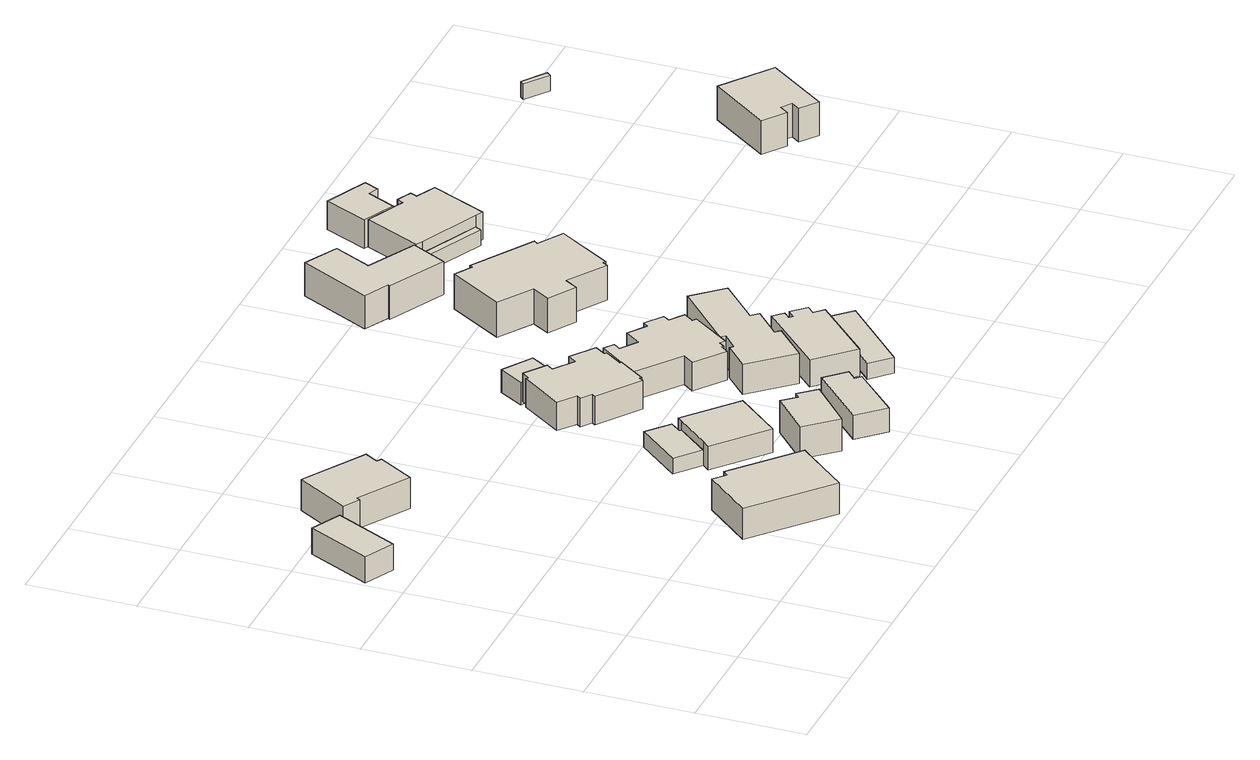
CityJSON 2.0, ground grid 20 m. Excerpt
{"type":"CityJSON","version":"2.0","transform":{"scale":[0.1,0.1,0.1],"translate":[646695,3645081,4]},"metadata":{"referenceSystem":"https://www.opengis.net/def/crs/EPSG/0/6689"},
"CityObjects":{
"building1":{"type":"Building","attributes":{"class":"3001","usage":"461","yearOfConstruction":"0001","measuredHeight":5.4,"storeysAboveGround":9999,"storeysBelowGround":9999,"RiverFloodingRiskAttribute.description":"1","RiverFloodingRiskAttribute.rank":"3","RiverFloodingRiskAttribute.depth":3.65,"RiverFloodingRiskAttribute.adminType":"1","RiverFloodingRiskAttribute.scale":"2","RiverFloodingRiskAttribute.duration":27.8,"HighTideRiskAttribute.description":"1","HighTideRiskAttribute.rankOrg":"4","HighTideRiskAttribute.depth":2,"BuildingDetailAttribute.totalFloorArea":-9999,"BuildingDetailAttribute.buildingFootprintArea":-9999,"BuildingDetailAttribute.buildingStructureType":"611","BuildingDetailAttribute.buildingStructureOrgType":"611","BuildingDetailAttribute.urbanPlanType":"21","BuildingDetailAttribute.majorUsage":"461","BuildingDetailAttribute.orgUsage2":"9999","BuildingDetailAttribute.surveyYear":"0001","BuildingIDAttribute.prefecture":"43","BuildingIDAttribute.city":"43206"},"geometry":[{"type":"Solid","lod":"1","boundaries":[[[[0,1,2,3]],[[2,4,5,3]],[[1,6,4,2]],[[0,7,6,1]],[[3,5,7,0]],[[4,6,7,5]]]]}]},
"building2":{"type":"Building","attributes":{"対照番号":"32144","class":"3001","usage":"411","yearOfConstruction":1966,"measuredHeight":7.4,"storeysAboveGround":2,"storeysBelowGround":0,"RiverFloodingRiskAttribute.description":"1","RiverFloodingRiskAttribute.rank":"3","RiverFloodingRiskAttribute.depth":3.28,"RiverFloodingRiskAttribute.adminType":"1","RiverFloodingRiskAttribute.scale":"2","RiverFloodingRiskAttribute.duration":27.2,"HighTideRiskAttribute.description":"1","HighTideRiskAttribute.rankOrg":"4","HighTideRiskAttribute.depth":1.83,"BuildingDetailAttribute.totalFloorArea":166,"BuildingDetailAttribute.buildingFootprintArea":124,"BuildingDetailAttribute.buildingStructureType":"601","BuildingDetailAttribute.buildingStructureOrgType":"601","BuildingDetailAttribute.urbanPlanType":"21","BuildingDetailAttribute.majorUsage":"411","BuildingDetailAttribute.orgUsage2":"4111","BuildingDetailAttribute.surveyYear":2022,"BuildingIDAttribute.prefecture":"43","BuildingIDAttribute.city":"43206"},"geometry":[{"type":"Solid","lod":"1","boundaries":[[[[8,9,10,11,12,13,14,15]],[[14,16,17,15]],[[13,18,16,14]],[[12,19,18,13]],[[11,20,19,12]],[[10,21,20,11]],[[9,22,21,10]],[[8,23,22,9]],[[15,17,23,8]],[[16,18,19,20,21,22,23,17]]]]}]},
"building3":{"type":"Building","attributes":{"対照番号":"32061","class":"3001","usage":"411","yearOfConstruction":1979,"measuredHeight":8.2,"storeysAboveGround":2,"storeysBelowGround":0,"RiverFloodingRiskAttribute.description":"1","RiverFloodingRiskAttribute.rank":"3","RiverFloodingRiskAttribute.depth":3.08,"RiverFloodingRiskAttribute.adminType":"1","RiverFloodingRiskAttribute.scale":"2","RiverFloodingRiskAttribute.duration":26.3,"HighTideRiskAttribute.description":"1","HighTideRiskAttribute.rankOrg":"4","HighTideRiskAttribute.depth":1.62,"BuildingDetailAttribute.totalFloorArea":280,"BuildingDetailAttribute.buildingFootprintArea":186,"BuildingDetailAttribute.buildingStructureType":"601","BuildingDetailAttribute.buildingStructureOrgType":"601","BuildingDetailAttribute.urbanPlanType":"21","BuildingDetailAttribute.majorUsage":"411","BuildingDetailAttribute.orgUsage2":"4111","BuildingDetailAttribute.surveyYear":2022,"BuildingIDAttribute.prefecture":"43","BuildingIDAttribute.city":"43206"},"geometry":[{"type":"Solid","lod":"1","boundaries":[[[[24,25,26,27,28,29,30,31]],[[30,32,33,31]],[[29,34,32,30]],[[28,35,34,29]],[[27,36,35,28]],[[26,37,36,27]],[[25,38,37,26]],[[24,39,38,25]],[[31,33,39,24]],[[32,34,35,36,37,38,39,33]]]]}]},
"building4":{"type":"Building","attributes":{"class":"3003","usage":"461","yearOfConstruction":"0001","measuredHeight":-9999,"storeysAboveGround":9999,"storeysBelowGround":9999,"RiverFloodingRiskAttribute.description":"1","RiverFloodingRiskAttribute.rank":"3","RiverFloodingRiskAttribute.depth":3.07,"RiverFloodingRiskAttribute.adminType":"1","RiverFloodingRiskAttribute.scale":"2","RiverFloodingRiskAttribute.duration":21.4,"HighTideRiskAttribute.description":"1","HighTideRiskAttribute.rankOrg":"4","HighTideRiskAttribute.depth":1.64,"BuildingDetailAttribute.totalFloorArea":-9999,"BuildingDetailAttribute.buildingFootprintArea":-9999,"BuildingDetailAttribute.buildingStructureType":"611","BuildingDetailAttribute.buildingStructureOrgType":"611","BuildingDetailAttribute.urbanPlanType":"21","BuildingDetailAttribute.majorUsage":"461","BuildingDetailAttribute.orgUsage2":"9999","BuildingDetailAttribute.surveyYear":"0001","BuildingIDAttribute.prefecture":"43","BuildingIDAttribute.city":"43206"},"geometry":[{"type":"Solid","lod":"1","boundaries":[[[[40,41,42,43,44,45]],[[44,46,47,45]],[[43,48,46,44]],[[42,49,48,43]],[[41,50,49,42]],[[40,51,50,41]],[[45,47,51,40]],[[46,48,49,50,51,47]]]]}]},
"building5":{"type":"Building","attributes":{"対照番号":"32142","class":"3001","usage":"411","yearOfConstruction":1976,"measuredHeight":5.3,"storeysAboveGround":1,"storeysBelowGround":0,"RiverFloodingRiskAttribute.description":"1","RiverFloodingRiskAttribute.rank":"3","RiverFloodingRiskAttribute.depth":3.07,"RiverFloodingRiskAttribute.adminType":"1","RiverFloodingRiskAttribute.scale":"2","RiverFloodingRiskAttribute.duration":21.4,"HighTideRiskAttribute.description":"1","HighTideRiskAttribute.rankOrg":"4","HighTideRiskAttribute.depth":1.64,"BuildingDetailAttribute.totalFloorArea":92,"BuildingDetailAttribute.buildingFootprintArea":92,"BuildingDetailAttribute.buildingStructureType":"604","BuildingDetailAttribute.buildingStructureOrgType":"604","BuildingDetailAttribute.urbanPlanType":"21","BuildingDetailAttribute.majorUsage":"411","BuildingDetailAttribute.orgUsage2":"4111","BuildingDetailAttribute.surveyYear":2022,"BuildingIDAttribute.prefecture":"43","BuildingIDAttribute.city":"43206"},"geometry":[{"type":"Solid","lod":"1","boundaries":[[[[52,53,54,55,56,57]],[[56,58,59,57]],[[55,60,58,56]],[[54,61,60,55]],[[53,62,61,54]],[[52,63,62,53]],[[57,59,63,52]],[[58,60,61,62,63,59]]]]}]},
"building6":{"type":"Building","attributes":{"対照番号":"32063","class":"3001","usage":"411","yearOfConstruction":1986,"measuredHeight":7,"storeysAboveGround":1,"storeysBelowGround":0,"RiverFloodingRiskAttribute.description":"1","RiverFloodingRiskAttribute.rank":"3","RiverFloodingRiskAttribute.depth":3.42,"RiverFloodingRiskAttribute.adminType":"1","RiverFloodingRiskAttribute.scale":"2","RiverFloodingRiskAttribute.duration":24.4,"HighTideRiskAttribute.description":"1","HighTideRiskAttribute.rankOrg":"4","HighTideRiskAttribute.depth":1.65,"BuildingDetailAttribute.totalFloorArea":63,"BuildingDetailAttribute.buildingFootprintArea":63,"BuildingDetailAttribute.buildingStructureType":"604","BuildingDetailAttribute.buildingStructureOrgType":"604","BuildingDetailAttribute.urbanPlanType":"21","BuildingDetailAttribute.majorUsage":"411","BuildingDetailAttribute.orgUsage2":"4111","BuildingDetailAttribute.surveyYear":2022,"BuildingIDAttribute.prefecture":"43","BuildingIDAttribute.city":"43206"},"geometry":[{"type":"Solid","lod":"1","boundaries":[[[[64,65,66,67,68,69]],[[68,70,71,69]],[[67,72,70,68]],[[66,73,72,67]],[[65,74,73,66]],[[64,75,74,65]],[[69,71,75,64]],[[70,72,73,74,75,71]]]]}]},
"building7":{"type":"Building","attributes":{"対照番号":"32064","class":"3001","usage":"411","yearOfConstruction":1963,"measuredHeight":6,"storeysAboveGround":1,"storeysBelowGround":0,"RiverFloodingRiskAttribute.description":"1","RiverFloodingRiskAttribute.rank":"3","RiverFloodingRiskAttribute.depth":3.12,"RiverFloodingRiskAttribute.adminType":"1","RiverFloodingRiskAttribute.scale":"2","RiverFloodingRiskAttribute.duration":24.4,"HighTideRiskAttribute.description":"1","HighTideRiskAttribute.rankOrg":"4","HighTideRiskAttribute.depth":1.67,"BuildingDetailAttribute.totalFloorArea":86,"BuildingDetailAttribute.buildingFootprintArea":86,"BuildingDetailAttribute.buildingStructureType":"601","BuildingDetailAttribute.buildingStructureOrgType":"601","BuildingDetailAttribute.urbanPlanType":"21","BuildingDetailAttribute.majorUsage":"411","BuildingDetailAttribute.orgUsage2":"4111","BuildingDetailAttribute.surveyYear":2022,"BuildingIDAttribute.prefecture":"43","BuildingIDAttribute.city":"43206"},"geometry":[{"type":"Solid","lod":"1","boundaries":[[[[76,77,78,79,80,81]],[[80,82,83,81]],[[79,84,82,80]],[[78,85,84,79]],[[77,86,85,78]],[[76,87,86,77]],[[81,83,87,76]],[[82,84,85,86,87,83]]]]}]},
"building8":{"type":"Building","attributes":{"対照番号":"32139","class":"3001","usage":"411","yearOfConstruction":1978,"measuredHeight":7.9,"storeysAboveGround":2,"storeysBelowGround":0,"RiverFloodingRiskAttribute.description":"1","RiverFloodingRiskAttribute.rank":"2","RiverFloodingRiskAttribute.depth":2.94,"RiverFloodingRiskAttribute.adminType":"1","RiverFloodingRiskAttribute.scale":"2","RiverFloodingRiskAttribute.duration":23.9,"HighTideRiskAttribute.description":"1","HighTideRiskAttribute.rankOrg":"4","HighTideRiskAttribute.depth":1.47,"BuildingDetailAttribute.totalFloorArea":209,"BuildingDetailAttribute.buildingFootprintArea":140,"BuildingDetailAttribute.buildingStructureType":"601","BuildingDetailAttribute.buildingStructureOrgType":"601","BuildingDetailAttribute.urbanPlanType":"21","BuildingDetailAttribute.majorUsage":"411","BuildingDetailAttribute.orgUsage2":"4111","BuildingDetailAttribute.surveyYear":2022,"BuildingIDAttribute.prefecture":"43","BuildingIDAttribute.city":"43206"},"geometry":[{"type":"Solid","lod":"1","boundaries":[[[[88,89,90,91,92,93,94,95,96,97,98,99,100,101,102,103,104,105,106,107]],[[106,108,109,107]],[[105,110,108,106]],[[104,111,110,105]],[[103,112,111,104]],[[102,113,112,103]],[[101,114,113,102]],[[100,115,114,101]],[[99,116,115,100]],[[98,117,116,99]],[[97,118,117,98]],[[96,119,118,97]],[[95,120,119,96]],[[94,121,120,95]],[[93,122,121,94]],[[92,123,122,93]],[[91,124,123,92]],[[90,125,124,91]],[[89,126,125,90]],[[88,127,126,89]],[[107,109,127,88]],[[108,110,111,112,113,114,115,116,117,118,119,120,121,122,123,124,125,126,127,109]]]]}]},
"building9":{"type":"Building","attributes":{"対照番号":"32140","class":"3001","usage":"411","yearOfConstruction":"0001","measuredHeight":4.7,"storeysAboveGround":1,"storeysBelowGround":0,"RiverFloodingRiskAttribute.description":"1","RiverFloodingRiskAttribute.rank":"3","RiverFloodingRiskAttribute.depth":3.13,"RiverFloodingRiskAttribute.adminType":"1","RiverFloodingRiskAttribute.scale":"2","RiverFloodingRiskAttribute.duration":23.9,"HighTideRiskAttribute.description":"1","HighTideRiskAttribute.rankOrg":"4","HighTideRiskAttribute.depth":2.38,"BuildingDetailAttribute.totalFloorArea":34,"BuildingDetailAttribute.buildingFootprintArea":34,"BuildingDetailAttribute.buildingStructureType":"601","BuildingDetailAttribute.buildingStructureOrgType":"601","BuildingDetailAttribute.urbanPlanType":"21","BuildingDetailAttribute.majorUsage":"411","BuildingDetailAttribute.orgUsage2":"4111","BuildingDetailAttribute.surveyYear":2022,"BuildingIDAttribute.prefecture":"43","BuildingIDAttribute.city":"43206"},"geometry":[{"type":"Solid","lod":"1","boundaries":[[[[128,129,130,131,132,133]],[[132,134,135,133]],[[131,136,134,132]],[[130,137,136,131]],[[129,138,137,130]],[[128,139,138,129]],[[133,135,139,128]],[[134,136,137,138,139,135]]]]}]},
"building10":{"type":"Building","attributes":{"class":"3003","usage":"461","yearOfConstruction":"0001","measuredHeight":-9999,"storeysAboveGround":9999,"storeysBelowGround":9999,"RiverFloodingRiskAttribute.description":"1","RiverFloodingRiskAttribute.rank":"3","RiverFloodingRiskAttribute.depth":3.91,"RiverFloodingRiskAttribute.adminType":"1","RiverFloodingRiskAttribute.scale":"2","RiverFloodingRiskAttribute.duration":23.9,"HighTideRiskAttribute.description":"1","HighTideRiskAttribute.rankOrg":"4","HighTideRiskAttribute.depth":2.03,"BuildingDetailAttribute.totalFloorArea":-9999,"BuildingDetailAttribute.buildingFootprintArea":-9999,"BuildingDetailAttribute.buildingStructureType":"611","BuildingDetailAttribute.buildingStructureOrgType":"611","BuildingDetailAttribute.urbanPlanType":"21","BuildingDetailAttribute.majorUsage":"461","BuildingDetailAttribute.orgUsage2":"9999","BuildingDetailAttribute.surveyYear":"0001","BuildingIDAttribute.prefecture":"43","BuildingIDAttribute.city":"43206"},"geometry":[{"type":"Solid","lod":"1","boundaries":[[[[140,141,142,143]],[[142,144,145,143]],[[141,146,144,142]],[[140,147,146,141]],[[143,145,147,140]],[[144,146,147,145]]]]}]},
"building11":{"type":"Building","attributes":{"対照番号":"32146","class":"3001","usage":"411","yearOfConstruction":1868,"measuredHeight":7,"storeysAboveGround":1,"storeysBelowGround":0,"RiverFloodingRiskAttribute.description":"1","RiverFloodingRiskAttribute.rank":"3","RiverFloodingRiskAttribute.depth":3.03,"RiverFloodingRiskAttribute.adminType":"1","RiverFloodingRiskAttribute.scale":"2","RiverFloodingRiskAttribute.duration":23.9,"HighTideRiskAttribute.description":"1","HighTideRiskAttribute.rankOrg":"4","HighTideRiskAttribute.depth":1.81,"BuildingDetailAttribute.totalFloorArea":217,"BuildingDetailAttribute.buildingFootprintArea":217,"BuildingDetailAttribute.buildingStructureType":"601","BuildingDetailAttribute.buildingStructureOrgType":"601","BuildingDetailAttribute.urbanPlanType":"21","BuildingDetailAttribute.majorUsage":"411","BuildingDetailAttribute.orgUsage2":"4111","BuildingDetailAttribute.surveyYear":2022,"BuildingIDAttribute.prefecture":"43","BuildingIDAttribute.city":"43206"},"geometry":[{"type":"Solid","lod":"1","boundaries":[[[[148,149,150,151,152,153,154,155,156,157,158,159,160,161,162,163,164,165,166,167]],[[166,168,169,167]],[[165,170,168,166]],[[164,171,170,165]],[[163,172,171,164]],[[162,173,172,163]],[[161,174,173,162]],[[160,175,174,161]],[[159,176,175,160]],[[158,177,176,159]],[[157,178,177,158]],[[156,179,178,157]],[[155,180,179,156]],[[154,181,180,155]],[[153,182,181,154]],[[152,183,182,153]],[[151,184,183,152]],[[150,185,184,151]],[[149,186,185,150]],[[148,187,186,149]],[[167,169,187,148]],[[168,170,171,172,173,174,175,176,177,178,179,180,181,182,183,184,185,186,187,169]]]]}]},
"building12":{"type":"Building","attributes":{"対照番号":"32145","class":"3001","usage":"411","yearOfConstruction":1952,"measuredHeight":7.5,"storeysAboveGround":2,"storeysBelowGround":0,"RiverFloodingRiskAttribute.description":"1","RiverFloodingRiskAttribute.rank":"3","RiverFloodingRiskAttribute.depth":3.09,"RiverFloodingRiskAttribute.adminType":"1","RiverFloodingRiskAttribute.scale":"2","RiverFloodingRiskAttribute.duration":21.2,"HighTideRiskAttribute.description":"1","HighTideRiskAttribute.rankOrg":"4","HighTideRiskAttribute.depth":1.72,"BuildingDetailAttribute.totalFloorArea":164,"BuildingDetailAttribute.buildingFootprintArea":109,"BuildingDetailAttribute.buildingStructureType":"601","BuildingDetailAttribute.buildingStructureOrgType":"601","BuildingDetailAttribute.urbanPlanType":"21","BuildingDetailAttribute.majorUsage":"411","BuildingDetailAttribute.orgUsage2":"4111","BuildingDetailAttribute.surveyYear":2022,"BuildingIDAttribute.prefecture":"43","BuildingIDAttribute.city":"43206"},"geometry":[{"type":"Solid","lod":"1","boundaries":[[[[188,189,190,191,192,193,194,195,196,197]],[[196,198,199,197]],[[195,200,198,196]],[[194,201,200,195]],[[193,202,201,194]],[[192,203,202,193]],[[191,204,203,192]],[[190,205,204,191]],[[189,206,205,190]],[[188,207,206,189]],[[197,199,207,188]],[[198,200,201,202,203,204,205,206,207,199]]]]}]},
"building13":{"type":"Building","attributes":{"対照番号":"32143","class":"3001","usage":"411","yearOfConstruction":1979,"measuredHeight":6.5,"storeysAboveGround":1,"storeysBelowGround":0,"RiverFloodingRiskAttribute.description":"1","RiverFloodingRiskAttribute.rank":"3","RiverFloodingRiskAttribute.depth":3.15,"RiverFloodingRiskAttribute.adminType":"1","RiverFloodingRiskAttribute.scale":"2","RiverFloodingRiskAttribute.duration":26.4,"HighTideRiskAttribute.description":"1","HighTideRiskAttribute.rankOrg":"4","HighTideRiskAttribute.depth":1.8,"BuildingDetailAttribute.totalFloorArea":107,"BuildingDetailAttribute.buildingFootprintArea":107,"BuildingDetailAttribute.buildingStructureType":"601","BuildingDetailAttribute.buildingStructureOrgType":"601","BuildingDetailAttribute.urbanPlanType":"21","BuildingDetailAttribute.majorUsage":"411","BuildingDetailAttribute.orgUsage2":"4111","BuildingDetailAttribute.surveyYear":2022,"BuildingIDAttribute.prefecture":"43","BuildingIDAttribute.city":"43206"},"geometry":[{"type":"Solid","lod":"1","boundaries":[[[[208,209,210,211,212,213,214,215,216,217,218,219]],[[218,220,221,219]],[[217,222,220,218]],[[216,223,222,217]],[[215,224,223,216]],[[214,225,224,215]],[[213,226,225,214]],[[212,227,226,213]],[[211,228,227,212]],[[210,229,228,211]],[[209,230,229,210]],[[208,231,230,209]],[[219,221,231,208]],[[220,222,223,224,225,226,227,228,229,230,231,221]]]]}]},
"building14":{"type":"Building","attributes":{"class":"3003","usage":"461","yearOfConstruction":"0001","measuredHeight":-9999,"storeysAboveGround":9999,"storeysBelowGround":9999,"RiverFloodingRiskAttribute.description":"1","RiverFloodingRiskAttribute.rank":"3","RiverFloodingRiskAttribute.depth":3,"RiverFloodingRiskAttribute.adminType":"1","RiverFloodingRiskAttribute.scale":"2","RiverFloodingRiskAttribute.duration":21.2,"HighTideRiskAttribute.description":"1","HighTideRiskAttribute.rankOrg":"4","HighTideRiskAttribute.depth":1.48,"BuildingDetailAttribute.totalFloorArea":-9999,"BuildingDetailAttribute.buildingFootprintArea":-9999,"BuildingDetailAttribute.buildingStructureType":"611","BuildingDetailAttribute.buildingStructureOrgType":"611","BuildingDetailAttribute.urbanPlanType":"21","BuildingDetailAttribute.majorUsage":"461","BuildingDetailAttribute.orgUsage2":"9999","BuildingDetailAttribute.surveyYear":"0001","BuildingIDAttribute.prefecture":"43","BuildingIDAttribute.city":"43206"},"geometry":[{"type":"Solid","lod":"1","boundaries":[[[[232,233,234,235]],[[234,236,237,235]],[[233,238,236,234]],[[232,239,238,233]],[[235,237,239,232]],[[236,238,239,237]]]]}]},
"building15":{"type":"Building","attributes":{"対照番号":"32138","class":"3001","usage":"413","yearOfConstruction":2000,"measuredHeight":8.6,"storeysAboveGround":1,"storeysBelowGround":0,"RiverFloodingRiskAttribute.description":"1","RiverFloodingRiskAttribute.rank":"2","RiverFloodingRiskAttribute.depth":2.9,"RiverFloodingRiskAttribute.adminType":"1","RiverFloodingRiskAttribute.scale":"2","RiverFloodingRiskAttribute.duration":26.8,"HighTideRiskAttribute.description":"1","HighTideRiskAttribute.rankOrg":"4","HighTideRiskAttribute.depth":1.44,"BuildingDetailAttribute.totalFloorArea":221,"BuildingDetailAttribute.buildingFootprintArea":221,"BuildingDetailAttribute.buildingStructureType":"601","BuildingDetailAttribute.buildingStructureOrgType":"601","BuildingDetailAttribute.urbanPlanType":"21","BuildingDetailAttribute.majorUsage":"413","BuildingDetailAttribute.orgUsage2":"4131","BuildingDetailAttribute.surveyYear":2022,"BuildingIDAttribute.prefecture":"43","BuildingIDAttribute.city":"43206"},"geometry":[{"type":"Solid","lod":"1","boundaries":[[[[240,241,242,243,244,245,246,247,248,249,250,251,252,253]],[[252,254,255,253]],[[251,256,254,252]],[[250,257,256,251]],[[249,258,257,250]],[[248,259,258,249]],[[247,260,259,248]],[[246,261,260,247]],[[245,262,261,246]],[[244,263,262,245]],[[243,264,263,244]],[[242,265,264,243]],[[241,266,265,242]],[[240,267,266,241]],[[253,255,267,240]],[[254,256,257,258,259,260,261,262,263,264,265,266,267,255]]]]}]},
"building16":{"type":"Building","attributes":{"対照番号":"32210","class":"3001","usage":"401","yearOfConstruction":1990,"measuredHeight":7.2,"storeysAboveGround":1,"storeysBelowGround":0,"RiverFloodingRiskAttribute.description":"1","RiverFloodingRiskAttribute.rank":"1","RiverFloodingRiskAttribute.depth":0.24,"RiverFloodingRiskAttribute.adminType":"1","RiverFloodingRiskAttribute.scale":"1","RiverFloodingRiskAttribute.duration":25.7,"HighTideRiskAttribute.description":"1","HighTideRiskAttribute.rankOrg":"4","HighTideRiskAttribute.depth":1.91,"BuildingDetailAttribute.totalFloorArea":185,"BuildingDetailAttribute.buildingFootprintArea":185,"BuildingDetailAttribute.buildingStructureType":"601","BuildingDetailAttribute.buildingStructureOrgType":"601","BuildingDetailAttribute.urbanPlanType":"21","BuildingDetailAttribute.majorUsage":"401","BuildingDetailAttribute.orgUsage2":"4011","BuildingDetailAttribute.surveyYear":2022,"BuildingIDAttribute.prefecture":"43","BuildingIDAttribute.city":"43206"},"geometry":[{"type":"Solid","lod":"1","boundaries":[[[[268,269,270,271,272,273,274,275]],[[274,276,277,275]],[[273,278,276,274]],[[272,279,278,273]],[[271,280,279,272]],[[270,281,280,271]],[[269,282,281,270]],[[268,283,282,269]],[[275,277,283,268]],[[276,278,279,280,281,282,283,277]]]]}]},
"building17":{"type":"Building","attributes":{"class":"3003","usage":"461","yearOfConstruction":"0001","measuredHeight":-9999,"storeysAboveGround":9999,"storeysBelowGround":9999,"RiverFloodingRiskAttribute.description":"1","RiverFloodingRiskAttribute.rank":"3","RiverFloodingRiskAttribute.depth":3.08,"RiverFloodingRiskAttribute.adminType":"1","RiverFloodingRiskAttribute.scale":"2","RiverFloodingRiskAttribute.duration":23.7,"HighTideRiskAttribute.description":"1","HighTideRiskAttribute.rankOrg":"4","HighTideRiskAttribute.depth":1.73,"BuildingDetailAttribute.totalFloorArea":-9999,"BuildingDetailAttribute.buildingFootprintArea":-9999,"BuildingDetailAttribute.buildingStructureType":"611","BuildingDetailAttribute.buildingStructureOrgType":"611","BuildingDetailAttribute.urbanPlanType":"21","BuildingDetailAttribute.majorUsage":"461","BuildingDetailAttribute.orgUsage2":"9999","BuildingDetailAttribute.surveyYear":"0001","BuildingIDAttribute.prefecture":"43","BuildingIDAttribute.city":"43206"},"geometry":[{"type":"Solid","lod":"1","boundaries":[[[[284,285,286,287]],[[286,288,289,287]],[[285,290,288,286]],[[284,291,290,285]],[[287,289,291,284]],[[288,290,291,289]]]]}]},
"building18":{"type":"Building","attributes":{"対照番号":"32211","class":"3001","usage":"411","yearOfConstruction":1982,"measuredHeight":7.7,"storeysAboveGround":2,"storeysBelowGround":0,"RiverFloodingRiskAttribute.description":"1","RiverFloodingRiskAttribute.rank":"2","RiverFloodingRiskAttribute.depth":2.98,"RiverFloodingRiskAttribute.adminType":"1","RiverFloodingRiskAttribute.scale":"2","RiverFloodingRiskAttribute.duration":25.7,"HighTideRiskAttribute.description":"1","HighTideRiskAttribute.rankOrg":"4","HighTideRiskAttribute.depth":1.87,"BuildingDetailAttribute.totalFloorArea":168,"BuildingDetailAttribute.buildingFootprintArea":136,"BuildingDetailAttribute.buildingStructureType":"601","BuildingDetailAttribute.buildingStructureOrgType":"601","BuildingDetailAttribute.urbanPlanType":"21","BuildingDetailAttribute.majorUsage":"411","BuildingDetailAttribute.orgUsage2":"4111","BuildingDetailAttribute.surveyYear":2022,"BuildingIDAttribute.prefecture":"43","BuildingIDAttribute.city":"43206"},"geometry":[{"type":"Solid","lod":"1","boundaries":[[[[292,293,294,295,296,297,298,299,300,301]],[[300,302,303,301]],[[299,304,302,300]],[[298,305,304,299]],[[297,306,305,298]],[[296,307,306,297]],[[295,308,307,296]],[[294,309,308,295]],[[293,310,309,294]],[[292,311,310,293]],[[301,303,311,292]],[[302,304,305,306,307,308,309,310,311,303]]]]}]},
"building19":{"type":"Building","attributes":{"対照番号":"32213","class":"3001","usage":"411","yearOfConstruction":1983,"measuredHeight":5.9,"storeysAboveGround":1,"storeysBelowGround":0,"RiverFloodingRiskAttribute.description":"1","RiverFloodingRiskAttribute.rank":"3","RiverFloodingRiskAttribute.depth":3.5,"RiverFloodingRiskAttribute.adminType":"1","RiverFloodingRiskAttribute.scale":"2","RiverFloodingRiskAttribute.duration":25.7,"HighTideRiskAttribute.description":"1","HighTideRiskAttribute.rankOrg":"4","HighTideRiskAttribute.depth":2.08,"BuildingDetailAttribute.totalFloorArea":67,"BuildingDetailAttribute.buildingFootprintArea":67,"BuildingDetailAttribute.buildingStructureType":"604","BuildingDetailAttribute.buildingStructureOrgType":"604","BuildingDetailAttribute.urbanPlanType":"21","BuildingDetailAttribute.majorUsage":"411","BuildingDetailAttribute.orgUsage2":"4111","BuildingDetailAttribute.surveyYear":2022,"BuildingIDAttribute.prefecture":"43","BuildingIDAttribute.city":"43206"},"geometry":[{"type":"Solid","lod":"1","boundaries":[[[[312,313,314,315,316,317]],[[316,318,319,317]],[[315,320,318,316]],[[314,321,320,315]],[[313,322,321,314]],[[312,323,322,313]],[[317,319,323,312]],[[318,320,321,322,323,319]]]]}]},
"building20":{"type":"Building","attributes":{"class":"3001","usage":"461","yearOfConstruction":"0001","measuredHeight":7.8,"storeysAboveGround":9999,"storeysBelowGround":9999,"RiverFloodingRiskAttribute.description":"1","RiverFloodingRiskAttribute.rank":"3","RiverFloodingRiskAttribute.depth":3.57,"RiverFloodingRiskAttribute.adminType":"1","RiverFloodingRiskAttribute.scale":"2","RiverFloodingRiskAttribute.duration":28.4,"HighTideRiskAttribute.description":"1","HighTideRiskAttribute.rankOrg":"4","HighTideRiskAttribute.depth":2.01,"BuildingDetailAttribute.totalFloorArea":-9999,"BuildingDetailAttribute.buildingFootprintArea":-9999,"BuildingDetailAttribute.buildingStructureType":"611","BuildingDetailAttribute.buildingStructureOrgType":"611","BuildingDetailAttribute.urbanPlanType":"21","BuildingDetailAttribute.majorUsage":"461","BuildingDetailAttribute.orgUsage2":"9999","BuildingDetailAttribute.surveyYear":"0001","BuildingIDAttribute.prefecture":"43","BuildingIDAttribute.city":"43206"},"geometry":[{"type":"Solid","lod":"1","boundaries":[[[[324,325,326,327,328,329,330,331]],[[330,332,333,331]],[[329,334,332,330]],[[328,335,334,329]],[[327,336,335,328]],[[326,337,336,327]],[[325,338,337,326]],[[324,339,338,325]],[[331,333,339,324]],[[332,334,335,336,337,338,339,333]]]]}]},
"building21":{"type":"Building","attributes":{"class":"3003","usage":"461","yearOfConstruction":"0001","measuredHeight":-9999,"storeysAboveGround":9999,"storeysBelowGround":9999,"RiverFloodingRiskAttribute.description":"1","RiverFloodingRiskAttribute.rank":"3","RiverFloodingRiskAttribute.depth":3.4,"RiverFloodingRiskAttribute.adminType":"1","RiverFloodingRiskAttribute.scale":"2","RiverFloodingRiskAttribute.duration":29.3,"HighTideRiskAttribute.description":"1","HighTideRiskAttribute.rankOrg":"4","HighTideRiskAttribute.depth":1.74,"BuildingDetailAttribute.totalFloorArea":-9999,"BuildingDetailAttribute.buildingFootprintArea":-9999,"BuildingDetailAttribute.buildingStructureType":"611","BuildingDetailAttribute.buildingStructureOrgType":"611","BuildingDetailAttribute.urbanPlanType":"21","BuildingDetailAttribute.majorUsage":"461","BuildingDetailAttribute.orgUsage2":"9999","BuildingDetailAttribute.surveyYear":"0001","BuildingIDAttribute.prefecture":"43","BuildingIDAttribute.city":"43206"},"geometry":[{"type":"Solid","lod":"1","boundaries":[[[[340,341,342,343]],[[342,344,345,343]],[[341,346,344,342]],[[340,347,346,341]],[[343,345,347,340]],[[344,346,347,345]]]]}]}
},
"vertices":[
[59,640,13],[2,668,13],[60,786,13],[117,758,13],[60,786,63],[117,758,63],[2,668,63],[59,640,63],
[282,755,19],[291,750,19],[251,683,19],[155,741,19],[151,735,19],[120,753,19],[180,851,19],[297,780,19],[180,851,79],[297,780,79],[120,753,79],[151,735,79],[155,741,79],[251,683,79],[291,750,79],[282,755,79],
[467,204,13],[582,103,13],[574,94,13],[541,56,13],[501,10,13],[363,130,13],[437,214,13],[459,195,13],[437,214,73],[459,195,73],[363,130,73],[501,10,73],[541,56,73],[574,94,73],[582,103,73],[467,204,73],
[610,339,17],[613,336,17],[563,278,17],[519,316,17],[585,393,17],[626,358,17],[585,393,47],[626,358,47],[519,316,47],[563,278,47],[613,336,47],[610,339,47],
[644,184,18],[551,264,18],[563,278,18],[613,336,18],[621,345,18],[714,265,18],[621,345,64],[714,265,64],[613,336,64],[563,278,64],[551,264,64],[644,184,64],
[743,181,17],[771,150,17],[692,79,17],[642,134,17],[712,198,17],[734,173,17],[712,198,79],[734,173,79],[642,134,79],[692,79,79],[771,150,79],[743,181,79],
[849,117,19],[859,107,19],[777,27,19],[732,74,19],[831,169,19],[866,133,19],[831,169,65],[866,133,65],[732,74,65],[777,27,65],[859,107,65],[849,117,65],
[679,593,21],[716,566,21],[728,582,21],[772,550,21],[758,530,21],[762,527,21],[739,495,21],[742,493,21],[706,443,21],[703,445,21],[697,438,21],[619,494,21],[623,500,21],[604,514,21],[610,522,21],[578,546,21],[633,623,21],[637,620,21],[648,634,21],[688,605,21],[648,634,76],[688,605,76],[637,620,76],[633,623,76],[578,546,76],[610,522,76],[604,514,76],[623,500,76],[619,494,76],[697,438,76],[703,445,76],[706,443,76],[742,493,76],[739,495,76],[762,527,76],[758,530,76],[772,550,76],[728,582,76],[716,566,76],[679,593,76],
[720,632,15],[708,614,15],[701,602,15],[646,637,15],[674,682,15],[729,647,15],[674,682,59],[729,647,59],[646,637,59],[701,602,59],[708,614,59],[720,632,59],
[721,606,17],[708,614,17],[720,632,17],[732,624,17],[720,632,47],[732,624,47],[708,614,47],[721,606,47],
[790,515,17],[821,493,17],[842,522,17],[876,498,17],[884,508,17],[916,484,17],[908,472,17],[934,453,17],[921,435,17],[928,430,17],[876,358,17],[867,365,17],[859,355,17],[856,357,17],[845,343,17],[789,384,17],[805,405,17],[725,465,17],[781,541,17],[799,528,17],[781,541,72],[799,528,72],[725,465,72],[805,405,72],[789,384,72],[845,343,72],[856,357,72],[859,355,72],[867,365,72],[876,358,72],[928,430,72],[921,435,72],[934,453,72],[908,472,72],[916,484,72],[884,508,72],[876,498,72],[842,522,72],[821,493,72],[790,515,72],
[988,288,20],[994,282,20],[1007,294,20],[1031,269,20],[1018,256,20],[1034,240,20],[931,139,20],[867,204,20],[982,317,20],[999,299,20],[982,317,72],[999,299,72],[867,204,72],[931,139,72],[1034,240,72],[1018,256,72],[1031,269,72],[1007,294,72],[994,282,72],[988,288,72],
[974,352,12],[986,339,12],[937,294,12],[945,285,12],[885,229,12],[816,304,12],[861,346,12],[867,340,12],[895,365,12],[888,373,12],[996,473,12],[1046,419,12],[996,473,70],[1046,419,70],[888,373,70],[895,365,70],[867,340,70],[861,346,70],[816,304,70],[885,229,70],[945,285,70],[937,294,70],[986,339,70],[974,352,70],
[961,88,20],[926,123,20],[1049,241,20],[1084,205,20],[1049,241,50],[1084,205,50],[926,123,50],[961,88,50],
[937,840,18],[1052,768,18],[1047,761,18],[1094,732,18],[1031,632,18],[1026,635,18],[1020,625,18],[948,671,18],[933,647,18],[882,679,18],[902,712,18],[838,753,18],[901,854,18],[934,834,18],[901,854,85],[934,834,85],[838,753,85],[902,712,85],[882,679,85],[933,647,85],[948,671,85],[1020,625,85],[1026,635,85],[1031,632,85],[1094,732,85],[1047,761,85],[1052,768,85],[937,840,85],
[897,1006,8],[989,959,8],[955,893,8],[846,948,8],[848,952,8],[801,976,8],[868,1109,8],[932,1076,8],[868,1109,72],[932,1076,72],[801,976,72],[848,952,72],[846,948,72],[955,893,72],[989,959,72],[897,1006,72],
[1110,886,21],[997,939,21],[1002,950,21],[1116,898,21],[1002,950,51],[1116,898,51],[997,939,51],[1110,886,51],
[1119,1039,20],[1147,1026,20],[1141,1013,20],[1179,995,20],[1131,891,20],[1116,898,20],[1002,950,20],[990,956,20],[1039,1061,20],[1113,1027,20],[1039,1061,73],[1113,1027,73],[990,956,73],[1002,950,73],[1116,898,73],[1131,891,73],[1179,995,73],[1141,1013,73],[1147,1026,73],[1119,1039,73],
[1146,1085,14],[1127,1093,14],[1102,1040,14],[1041,1069,14],[1078,1149,14],[1159,1112,14],[1078,1149,69],[1159,1112,69],[1041,1069,69],[1102,1040,69],[1127,1093,69],[1146,1085,69],
[1663,492,16],[1630,516,16],[1642,532,16],[1623,546,16],[1611,529,16],[1569,560,16],[1651,670,16],[1744,602,16],[1651,670,81],[1744,602,81],[1569,560,81],[1611,529,81],[1623,546,81],[1642,532,81],[1630,516,81],[1663,492,81],
[1638,964,18],[1595,996,18],[1601,1003,18],[1644,972,18],[1601,1003,48],[1644,972,48],[1595,996,48],[1638,964,48]
]}
